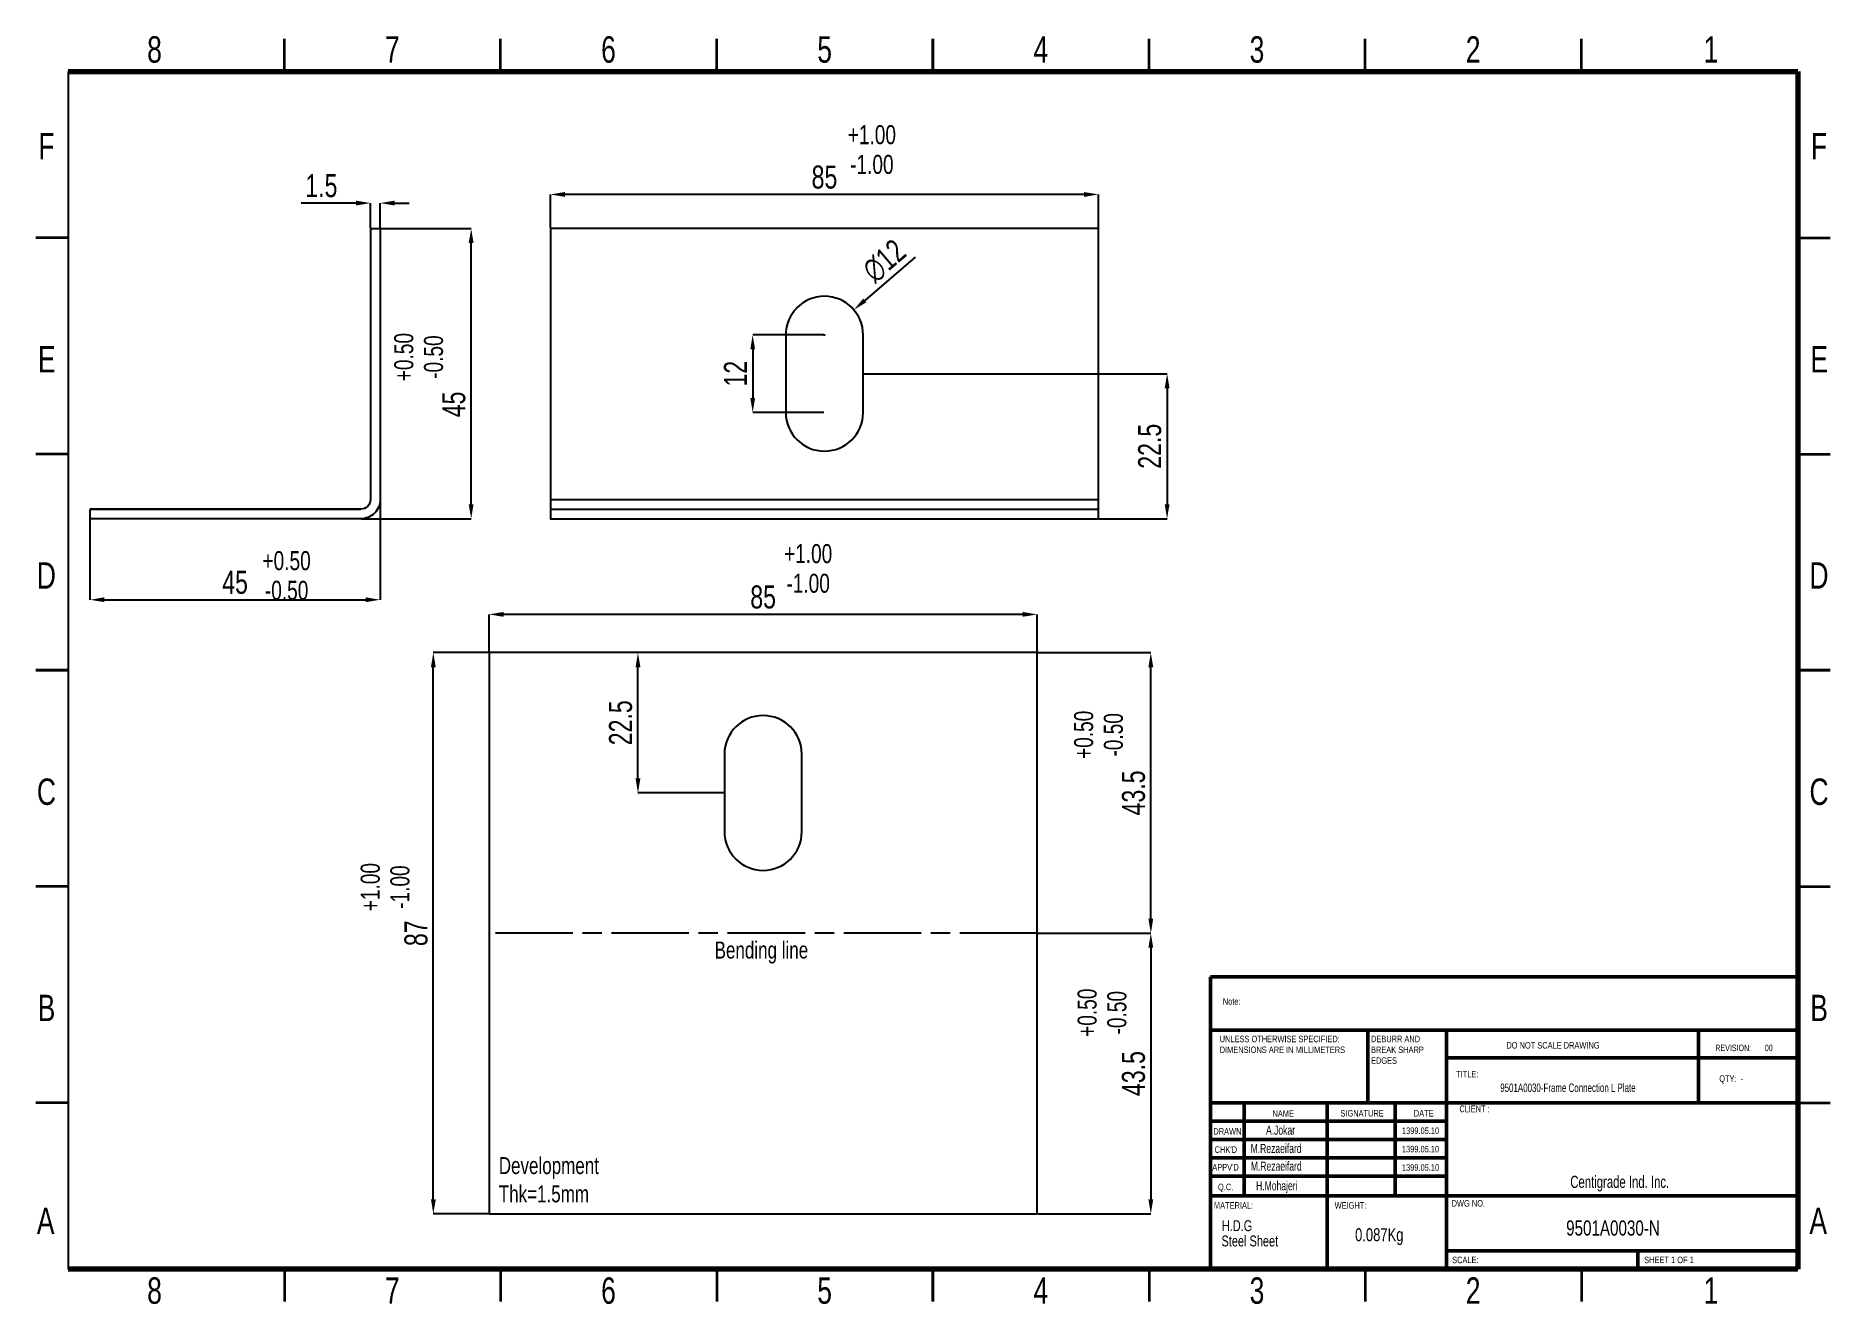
# Model space of a CAD drawing. Header units: millimetres. Extents: x 1065 to 1343, y 581 to 778.
import ezdxf

# ---------------------------------------------------------------- set-up
doc = ezdxf.new("R2010")
doc.units = ezdxf.units.MM
doc.header["$LTSCALE"] = 0.5
doc.linetypes.add('ACAD_ISO08W100', pattern=[36, 24, -3, 6, -3])
doc.styles.add('SLDTEXTSTYLE0', font='TXT', dxfattribs={"width": 0.75})
doc.styles.add('SLDTEXTSTYLE1', font='TXT', dxfattribs={"width": 0.686449})
doc.styles.add('SLDTEXTSTYLE2', font='TXT', dxfattribs={"width": 0.652778})
doc.styles.add('SLDTEXTSTYLE3', font='TXT', dxfattribs={"width": 0.6875})
doc.styles.add('SLDTEXTSTYLE4', font='TXT', dxfattribs={"width": 0.7})
doc.styles.add('SLDTEXTSTYLE5', font='TXT', dxfattribs={"width": 0.678571})
doc.dimstyles.new('SLDDIMSTYLE0', dxfattribs={"dimscale": 1.5, "dimtxt": 2.38125, "dimasz": 1.5, "dimexe": 0, "dimexo": 0.0625, "dimgap": 0.595312, "dimtad": 1, "dimdec": 0, "dimrnd": 1e-09, "dimzin": 12, "dimdsep": 46, "dimtxsty": 'SLDTEXTSTYLE0', "dimcen": 0.09, "dimadec": 0, "dimazin": 3, "dimtfac": 1, "dimtdec": 0, "dimtofl": 0, "dimtmove": 0, "dimatfit": 3, "dimfxl": 1, "dimfrac": 2, "dimtolj": 1, "dimtzin": 12, "dimarcsym": 0})

# ---------------------------------------------------------------- blocks, each defined once
blk = doc.blocks.new('SW_NOTE_62')
at = {"color": 0, "linetype": 'Continuous', "lineweight": 0, "char_height": 1.5, "attachment_point": 1, "style": 'SLDTEXTSTYLE0'}
for s, insert in [('UNLESS OTHERWISE SPECIFIED:', (0, 1.93)), ('DIMENSIONS ARE IN MILLIMETERS', (0, -0.57))]:
    blk.add_mtext(s, dxfattribs=dict(at, insert=insert))
blk = doc.blocks.new('SW_NOTE_63')
at = {"color": 0, "linetype": 'Continuous', "lineweight": 0, "char_height": 1.5, "attachment_point": 1, "style": 'SLDTEXTSTYLE0'}
for s, insert in [('DEBURR AND', (0, 1.93)), ('BREAK SHARP', (0, -0.57)), ('EDGES', (0, -3.07))]:
    blk.add_mtext(s, dxfattribs=dict(at, insert=insert))
blk = doc.blocks.new('*D5')
at = {"color": 0, "lineweight": -2, "transparency": 16777216}
for p, q in [((1072.91, 704.46), (1072.91, 690.5)), ((1117.91, 705.96), (1117.91, 690.5)), ((1075.16, 690.5), (1115.66, 690.5))]:
    blk.add_line(p, q, dxfattribs=at)
at = {"color": 0, "transparency": 16777216}
for points in [[(1075.16, 690.88), (1075.16, 690.13), (1072.91, 690.5)], [(1115.66, 690.88), (1115.66, 690.13), (1117.91, 690.5)]]:
    blk.add_solid(points, dxfattribs=at)
at = {"layer": 'Defpoints', "color": 0, "transparency": 16777216}
for p in [(1072.91, 704.55), (1117.91, 706.05), (1117.91, 690.5)]:
    blk.add_point(p, dxfattribs=at)
at = {"color": 0, "transparency": 16777216, "insert": (1095.41, 693.18), "char_height": 3.572, "attachment_point": 5, "style": 'SLDTEXTSTYLE0'}
blk.add_mtext('\\A1;45', dxfattribs=at)
blk = doc.blocks.new('*D6')
at = {"color": 0, "lineweight": -2, "transparency": 16777216}
for p, q in [((1118, 748.05), (1132.02, 748.05)), ((1132.02, 705.3), (1132.02, 745.8)), ((1115, 703.05), (1132.02, 703.05))]:
    blk.add_line(p, q, dxfattribs=at)
at = {"color": 0, "transparency": 16777216}
for points in [[(1131.64, 745.8), (1132.39, 745.8), (1132.02, 748.05)], [(1131.64, 705.3), (1132.39, 705.3), (1132.02, 703.05)]]:
    blk.add_solid(points, dxfattribs=at)
at = {"layer": 'Defpoints', "color": 0, "transparency": 16777216}
for p in [(1117.91, 748.05), (1132.02, 748.05), (1114.91, 703.05)]:
    blk.add_point(p, dxfattribs=at)
at = {"color": 0, "transparency": 16777216, "insert": (1129.34, 720.78), "char_height": 3.572, "attachment_point": 5, "rotation": 90, "style": 'SLDTEXTSTYLE0'}
blk.add_mtext('\\A1;45', dxfattribs=at)
blk = doc.blocks.new('*D8')
at = {"color": 0, "lineweight": -2, "transparency": 16777216}
for p, q in [((1114.16, 752), (1105.66, 752)), ((1116.41, 748.14), (1116.41, 752)), ((1117.91, 748.14), (1117.91, 752)), ((1120.16, 752), (1122.41, 752))]:
    blk.add_line(p, q, dxfattribs=at)
at = {"color": 0, "transparency": 16777216}
for points in [[(1114.16, 752.37), (1114.16, 751.62), (1116.41, 752)], [(1120.16, 752.37), (1120.16, 751.62), (1117.91, 752)]]:
    blk.add_solid(points, dxfattribs=at)
at = {"layer": 'Defpoints', "color": 0, "transparency": 16777216}
for p in [(1116.41, 752), (1116.41, 748.05), (1117.91, 748.05)]:
    blk.add_point(p, dxfattribs=at)
at = {"color": 0, "transparency": 16777216, "insert": (1108.79, 754.68), "char_height": 3.572, "attachment_point": 5, "style": 'SLDTEXTSTYLE0'}
blk.add_mtext('\\A1;1.5', dxfattribs=at)
blk = doc.blocks.new('*D9')
at = {"color": 0, "lineweight": -2, "transparency": 16777216}
for p, q in [((1144.3, 748.14), (1144.3, 753.34)), ((1227.05, 753.34), (1146.55, 753.34)), ((1229.3, 748.14), (1229.3, 753.34))]:
    blk.add_line(p, q, dxfattribs=at)
at = {"color": 0, "transparency": 16777216}
for points in [[(1146.55, 753.71), (1146.55, 752.96), (1144.3, 753.34)], [(1227.05, 753.71), (1227.05, 752.96), (1229.3, 753.34)]]:
    blk.add_solid(points, dxfattribs=at)
at = {"layer": 'Defpoints', "color": 0, "transparency": 16777216}
for p in [(1144.3, 753.34), (1144.3, 748.05), (1229.3, 748.05)]:
    blk.add_point(p, dxfattribs=at)
at = {"color": 0, "transparency": 16777216, "insert": (1186.8, 756.01), "char_height": 3.572, "attachment_point": 5, "style": 'SLDTEXTSTYLE0'}
blk.add_mtext('\\A1;85', dxfattribs=at)
blk = doc.blocks.new('*D10')
at = {"color": 0, "lineweight": -2, "transparency": 16777216}
for p, q in [((1192.89, 725.55), (1239.93, 725.55)), ((1239.93, 723.3), (1239.93, 705.3)), ((1229.39, 703.05), (1239.93, 703.05))]:
    blk.add_line(p, q, dxfattribs=at)
at = {"color": 0, "transparency": 16777216}
for points in [[(1239.56, 723.3), (1240.31, 723.3), (1239.93, 725.55)], [(1239.56, 705.3), (1240.31, 705.3), (1239.93, 703.05)]]:
    blk.add_solid(points, dxfattribs=at)
at = {"layer": 'Defpoints', "color": 0, "transparency": 16777216}
for p in [(1192.8, 725.55), (1229.3, 703.05), (1239.93, 703.05)]:
    blk.add_point(p, dxfattribs=at)
at = {"color": 0, "transparency": 16777216, "insert": (1237.25, 714.3), "char_height": 3.572, "attachment_point": 5, "rotation": 90, "style": 'SLDTEXTSTYLE0'}
blk.add_mtext('\\A1;22.5', dxfattribs=at)
blk = doc.blocks.new('*D11')
at = {"color": 0, "lineweight": -2, "transparency": 16777216}
for p, q in [((1186.7, 731.55), (1175.67, 731.55)), ((1175.67, 729.3), (1175.67, 721.8)), ((1186.7, 719.55), (1175.67, 719.55))]:
    blk.add_line(p, q, dxfattribs=at)
at = {"color": 0, "transparency": 16777216}
for points in [[(1175.3, 729.3), (1176.05, 729.3), (1175.67, 731.55)], [(1175.3, 721.8), (1176.05, 721.8), (1175.67, 719.55)]]:
    blk.add_solid(points, dxfattribs=at)
at = {"layer": 'Defpoints', "color": 0, "transparency": 16777216}
for p in [(1186.8, 731.55), (1175.67, 719.55), (1186.8, 719.55)]:
    blk.add_point(p, dxfattribs=at)
at = {"color": 0, "transparency": 16777216, "insert": (1173, 725.55), "char_height": 3.572, "attachment_point": 5, "rotation": 90, "style": 'SLDTEXTSTYLE0'}
blk.add_mtext('\\A1;12', dxfattribs=at)
blk = doc.blocks.new('*D12')
at = {"color": 0, "lineweight": -2, "transparency": 16777216}
for p, q in [((1200.88, 743.6), (1193.06, 736.91)), ((1186.66, 731.55), (1186.93, 731.55)), ((1186.8, 731.41), (1186.8, 731.68))]:
    blk.add_line(p, q, dxfattribs=at)
at = {"color": 0, "transparency": 16777216}
blk.add_solid([(1192.82, 737.2), (1193.31, 736.63), (1191.36, 735.45)], dxfattribs=at)
at = {"layer": 'Defpoints', "color": 0, "transparency": 16777216}
for p in [(1191.36, 735.45), (1182.24, 727.65)]:
    blk.add_point(p, dxfattribs=at)
at = {"color": 0, "transparency": 16777216, "insert": (1196.09, 743.02), "char_height": 3.572, "attachment_point": 5, "rotation": 40.5502, "style": 'SLDTEXTSTYLE0'}
blk.add_mtext('\\A1;∅12', dxfattribs=at)
blk = doc.blocks.new('*D13')
at = {"color": 0, "lineweight": -2, "transparency": 16777216}
for p, q in [((1134.79, 682.4), (1134.79, 688.23)), ((1217.54, 688.23), (1137.04, 688.23)), ((1219.79, 682.4), (1219.79, 688.23))]:
    blk.add_line(p, q, dxfattribs=at)
at = {"color": 0, "transparency": 16777216}
for points in [[(1137.04, 688.61), (1137.04, 687.86), (1134.79, 688.23)], [(1217.54, 688.61), (1217.54, 687.86), (1219.79, 688.23)]]:
    blk.add_solid(points, dxfattribs=at)
at = {"layer": 'Defpoints', "color": 0, "transparency": 16777216}
for p in [(1134.79, 688.23), (1134.79, 682.3), (1219.79, 682.3)]:
    blk.add_point(p, dxfattribs=at)
at = {"color": 0, "transparency": 16777216, "insert": (1177.29, 690.91), "char_height": 3.572, "attachment_point": 5, "style": 'SLDTEXTSTYLE0'}
blk.add_mtext('\\A1;85', dxfattribs=at)
blk = doc.blocks.new('*D14')
at = {"color": 0, "lineweight": -2, "transparency": 16777216}
for p, q in [((1134.7, 682.3), (1126.15, 682.3)), ((1126.15, 597.55), (1126.15, 680.05)), ((1134.7, 595.3), (1126.15, 595.3))]:
    blk.add_line(p, q, dxfattribs=at)
at = {"color": 0, "transparency": 16777216}
for points in [[(1125.78, 680.05), (1126.53, 680.05), (1126.15, 682.3)], [(1125.78, 597.55), (1126.53, 597.55), (1126.15, 595.3)]]:
    blk.add_solid(points, dxfattribs=at)
at = {"layer": 'Defpoints', "color": 0, "transparency": 16777216}
for p in [(1126.15, 682.3), (1134.79, 682.3), (1134.79, 595.3)]:
    blk.add_point(p, dxfattribs=at)
at = {"color": 0, "transparency": 16777216, "insert": (1123.48, 638.8), "char_height": 3.572, "attachment_point": 5, "rotation": 90, "style": 'SLDTEXTSTYLE0'}
blk.add_mtext('\\A1;87', dxfattribs=at)
blk = doc.blocks.new('*D15')
at = {"color": 0, "lineweight": -2, "transparency": 16777216}
for p, q in [((1219.89, 638.8), (1237.41, 638.8)), ((1237.41, 636.55), (1237.41, 597.55)), ((1219.89, 595.3), (1237.41, 595.3))]:
    blk.add_line(p, q, dxfattribs=at)
at = {"color": 0, "transparency": 16777216}
for points in [[(1237.03, 636.55), (1237.78, 636.55), (1237.41, 638.8)], [(1237.03, 597.55), (1237.78, 597.55), (1237.41, 595.3)]]:
    blk.add_solid(points, dxfattribs=at)
at = {"layer": 'Defpoints', "color": 0, "transparency": 16777216}
for p in [(1219.79, 638.8), (1219.79, 595.3), (1237.41, 595.3)]:
    blk.add_point(p, dxfattribs=at)
at = {"color": 0, "transparency": 16777216, "insert": (1234.73, 617.05), "char_height": 3.572, "attachment_point": 5, "rotation": 90, "style": 'SLDTEXTSTYLE0'}
blk.add_mtext('\\A1;43.5', dxfattribs=at)
blk = doc.blocks.new('*D16')
at = {"color": 0, "lineweight": -2, "transparency": 16777216}
for p, q in [((1219.89, 682.3), (1237.41, 682.3)), ((1237.41, 641.05), (1237.41, 680.05)), ((1219.89, 638.8), (1237.41, 638.8))]:
    blk.add_line(p, q, dxfattribs=at)
at = {"color": 0, "transparency": 16777216}
for points in [[(1237.03, 680.05), (1237.78, 680.05), (1237.41, 682.3)], [(1237.03, 641.05), (1237.78, 641.05), (1237.41, 638.8)]]:
    blk.add_solid(points, dxfattribs=at)
at = {"layer": 'Defpoints', "color": 0, "transparency": 16777216}
for p in [(1219.79, 682.3), (1237.41, 682.3), (1219.79, 638.8)]:
    blk.add_point(p, dxfattribs=at)
at = {"color": 0, "transparency": 16777216, "insert": (1234.73, 660.55), "char_height": 3.572, "attachment_point": 5, "rotation": 90, "style": 'SLDTEXTSTYLE0'}
blk.add_mtext('\\A1;43.5', dxfattribs=at)
blk = doc.blocks.new('*D17')
at = {"color": 0, "lineweight": -2, "transparency": 16777216}
for p, q in [((1171.2, 682.3), (1157.88, 682.3)), ((1157.88, 662.8), (1157.88, 680.05)), ((1171.2, 660.55), (1157.88, 660.55))]:
    blk.add_line(p, q, dxfattribs=at)
at = {"color": 0, "transparency": 16777216}
for points in [[(1157.51, 680.05), (1158.26, 680.05), (1157.88, 682.3)], [(1157.51, 662.8), (1158.26, 662.8), (1157.88, 660.55)]]:
    blk.add_solid(points, dxfattribs=at)
at = {"layer": 'Defpoints', "color": 0, "transparency": 16777216}
for p in [(1157.88, 682.3), (1171.29, 682.3), (1171.29, 660.55)]:
    blk.add_point(p, dxfattribs=at)
at = {"color": 0, "transparency": 16777216, "insert": (1155.2, 671.43), "char_height": 3.572, "attachment_point": 5, "rotation": 90, "style": 'SLDTEXTSTYLE0'}
blk.add_mtext('\\A1;22.5', dxfattribs=at)

msp = doc.modelspace()

# ---------------------------------------------------------------- linework, layer by layer
at = {"linetype": 'Continuous', "lineweight": 35}
for p, q in [((1103.07, 772.42), (1103.07, 777.45)), ((1136.59, 772.42), (1136.59, 777.45)), ((1170.11, 772.42), (1170.11, 777.45)), ((1203.63, 777.45), (1203.63, 772.42)), ((1203.63, 772.42), (1203.63, 777.45)), ((1237.15, 772.42), (1237.15, 777.45)), ((1270.67, 772.42), (1270.67, 777.45)), ((1304.19, 772.42), (1304.19, 777.45)), ((1069.55, 746.61), (1064.52, 746.61)), ((1337.71, 746.61), (1342.74, 746.61)), ((1069.55, 713.09), (1064.52, 713.09)), ((1337.71, 713.09), (1342.74, 713.09)), ((1064.52, 679.57), (1069.55, 679.57)), ((1069.55, 679.57), (1064.52, 679.57)), ((1342.74, 679.57), (1337.71, 679.57)), ((1337.71, 679.57), (1342.74, 679.57)), ((1069.55, 646.05), (1064.52, 646.05)), ((1337.71, 646.05), (1342.74, 646.05)), ((1069.55, 612.53), (1064.52, 612.53)), ((1337.71, 612.53), (1342.74, 612.53)), ((1103.07, 586.72), (1103.07, 581.69)), ((1136.59, 586.72), (1136.59, 581.69)), ((1170.11, 586.72), (1170.11, 581.69)), ((1203.63, 581.69), (1203.63, 586.72)), ((1203.63, 586.72), (1203.63, 581.69)), ((1237.15, 586.72), (1237.15, 581.69)), ((1270.67, 586.72), (1270.67, 581.69)), ((1304.19, 586.72), (1304.19, 581.69))]:
    msp.add_line(p, q, dxfattribs=at)
at = {"linetype": 'Continuous', "lineweight": 70}
for p, q in [((1069.55, 772.42), (1337.71, 772.42)), ((1337.71, 772.42), (1337.71, 586.72)), ((1337.71, 586.72), (1069.55, 586.72))]:
    msp.add_line(p, q, dxfattribs=at)
for p, q in [((1069.55, 772.42), (1069.55, 586.72)), ((1116.41, 748.05), (1117.91, 748.05)), ((1180.8, 731.55), (1180.8, 719.55)), ((1192.8, 719.55), (1192.8, 731.55)), ((1072.91, 704.55), (1114.91, 704.55)), ((1144.3, 706.05), (1229.3, 706.05)), ((1144.3, 704.55), (1229.3, 704.55)), ((1171.29, 666.55), (1171.29, 654.55)), ((1183.29, 654.55), (1183.29, 666.55))]:
    msp.add_line(p, q)
at = {"linetype": 'ACAD_ISO08W100'}
msp.add_line((1219.79, 638.8), (1134.79, 638.8), dxfattribs=at)
at = {"linetype": 'Continuous', "lineweight": 50}
for p, q in [((1246.67, 632.03), (1337.71, 632.03)), ((1246.67, 632.03), (1246.67, 623.76)), ((1246.67, 623.76), (1337.71, 623.76)), ((1246.67, 623.76), (1246.67, 586.88)), ((1271.07, 623.76), (1271.07, 612.53)), ((1283.28, 623.76), (1283.28, 586.72)), ((1322.35, 612.53), (1322.35, 623.76)), ((1337.71, 619.48), (1283.28, 619.48)), ((1337.71, 612.53), (1246.67, 612.53)), ((1251.9, 612.53), (1251.9, 598.11)), ((1264.77, 612.53), (1264.77, 586.88)), ((1275.3, 612.53), (1275.3, 598.11)), ((1283.28, 586.88), (1283.28, 612.53)), ((1283.28, 609.68), (1246.67, 609.68)), ((1283.28, 606.83), (1246.67, 606.83)), ((1283.28, 603.98), (1246.67, 603.98)), ((1283.28, 601.13), (1246.67, 601.13)), ((1253.64, 598.11), (1246.67, 598.11)), ((1253.64, 598.11), (1337.71, 598.11)), ((1283.28, 589.56), (1337.71, 589.56)), ((1312.91, 586.72), (1312.91, 589.56))]:
    msp.add_line(p, q, dxfattribs=at)
for points in [[(1117.91, 748.05), (1117.91, 706.05, -0.414214), (1114.91, 703.05), (1072.91, 703.05)], [(1116.41, 748.05), (1116.41, 706.05, -0.414214), (1114.91, 704.55), (1072.91, 704.55)]]:
    msp.add_lwpolyline(points, format="xyb")
for points in [[(1144.3, 748.05), (1144.3, 703.05), (1229.3, 703.05), (1229.3, 748.05)], [(1219.79, 595.3), (1219.79, 682.3), (1134.79, 682.3), (1134.79, 595.3)]]:
    msp.add_lwpolyline(points, close=True)
for centre, start, end in [((1186.8, 731.55), 0, 180), ((1186.8, 719.55), 180, 0), ((1177.29, 666.55), 0, 180), ((1177.29, 654.55), 180, 0)]:
    msp.add_arc(centre, 6, start, end)

# ---------------------------------------------------------------- block references
at = {"linetype": 'Continuous', "lineweight": 0, "xscale": 0.670404196702352, "yscale": 0.670404196702352, "zscale": 0.670404196702352}
for name, p in [('SW_NOTE_62', (1248.09, 621.62)), ('SW_NOTE_63', (1271.55, 621.62))]:
    msp.add_blockref(name, p, dxfattribs=at)

# ---------------------------------------------------------------- texts
at = {"style": 'SLDTEXTSTYLE0', "width": 0.75}
for s, height, p in [('Bending line', 2.6286, (1169.77, 634.88)), ('Development', 2.6286, (1136.3, 601.47)), ('Thk=1.5mm', 2.629, (1136.3, 597.08))]:
    msp.add_text(s, height=height, dxfattribs=at).set_placement(p)
at = {"linetype": 'Continuous', "lineweight": 0}
for s, insert, char_height, attachment_point, style in [('8', (1082.92, 777.86), 4.09, 2, 'SLDTEXTSTYLE0'), ('7', (1119.79, 777.86), 4.09, 2, 'SLDTEXTSTYLE0'), ('6', (1153.31, 777.86), 4.09, 2, 'SLDTEXTSTYLE0'), ('5', (1186.83, 777.86), 4.09, 2, 'SLDTEXTSTYLE0'), ('4', (1220.35, 777.86), 4.09, 2, 'SLDTEXTSTYLE0'), ('3', (1253.87, 777.86), 4.09, 2, 'SLDTEXTSTYLE0'), ('2', (1287.39, 777.86), 4.09, 2, 'SLDTEXTSTYLE0'), ('1', (1324.26, 777.86), 4.09, 2, 'SLDTEXTSTYLE0'), ('F', (1066.16, 762.85), 4.09, 2, 'SLDTEXTSTYLE0'), ('F', (1341.02, 762.85), 4.09, 2, 'SLDTEXTSTYLE0'), ('E', (1066.21, 729.83), 4.09, 2, 'SLDTEXTSTYLE0'), ('E', (1341.07, 729.83), 4.09, 2, 'SLDTEXTSTYLE0'), ('D', (1066.15, 696.31), 4.09, 2, 'SLDTEXTSTYLE0'), ('D', (1341.02, 696.31), 4.09, 2, 'SLDTEXTSTYLE0'), ('C', (1066.16, 662.79), 4.09, 2, 'SLDTEXTSTYLE0'), ('C', (1341.02, 662.79), 4.09, 2, 'SLDTEXTSTYLE0'), ('B', (1066.17, 629.27), 4.09, 2, 'SLDTEXTSTYLE0'), ('B', (1341.03, 629.27), 4.09, 2, 'SLDTEXTSTYLE0'), ('Note:', (1248.57, 628.73), 1.006, 1, 'SLDTEXTSTYLE0'), ('DO NOT SCALE DRAWING', (1292.54, 621.93), 1.0056, 1, 'SLDTEXTSTYLE0'), ('REVISION:       00', (1324.94, 621.53), 1.0056, 1, 'SLDTEXTSTYLE2'), ('TITLE:', (1284.76, 617.46), 1.006, 1, 'SLDTEXTSTYLE0'), ('9501A0030-Frame Connection L Plate', (1291.59, 615.5), 1.314, 1, 'SLDTEXTSTYLE4'), ('QTY:  -', (1325.56, 616.77), 1.006, 1, 'SLDTEXTSTYLE5'), ('CLIENT :', (1285.26, 612.11), 1.064, 1, 'SLDTEXTSTYLE4'), ('NAME', (1256.27, 611.35), 1.006, 1, 'SLDTEXTSTYLE0'), ('SIGNATURE', (1266.81, 611.39), 1.006, 1, 'SLDTEXTSTYLE0'), ('DATE', (1278.19, 611.39), 1.006, 1, 'SLDTEXTSTYLE0'), ('DRAWN', (1247.1, 608.59), 1.006, 1, 'SLDTEXTSTYLE1'), ('A.Jokar', (1255.27, 608.99), 1.419, 1, 'SLDTEXTSTYLE4'), ('1399.05.10', (1276.35, 608.69), 1.006, 1, 'SLDTEXTSTYLE0'), ("CHK'D", (1247.3, 605.76), 1.006, 1, 'SLDTEXTSTYLE0'), ('M.Rezaeifard', (1252.88, 606.15), 1.419, 1, 'SLDTEXTSTYLE4'), ('1399.05.10', (1276.35, 605.84), 1.006, 1, 'SLDTEXTSTYLE0'), ("APPV'D", (1246.94, 603.02), 1.006, 1, 'SLDTEXTSTYLE0'), ('M.Rezaeifard', (1252.91, 603.41), 1.419, 1, 'SLDTEXTSTYLE4'), ('1399.05.10', (1276.35, 602.99), 1.006, 1, 'SLDTEXTSTYLE0'), ('Centigrade Ind. Inc.', (1302.45, 601.2), 1.8771, 1, 'SLDTEXTSTYLE4'), ('Q.C.', (1247.82, 599.97), 1.006, 1, 'SLDTEXTSTYLE0'), ('H.Mohajeri', (1253.73, 600.36), 1.419, 1, 'SLDTEXTSTYLE4'), ('A', (1066.04, 596.25), 4.09, 2, 'SLDTEXTSTYLE0'), ('MATERIAL:', (1247.19, 597.11), 1.006, 1, 'SLDTEXTSTYLE0'), ('WEIGHT:', (1265.91, 597.11), 1.005, 1, 'SLDTEXTSTYLE0'), ('DWG NO.', (1284.05, 597.43), 1.006, 1, 'SLDTEXTSTYLE0'), ('A', (1340.9, 596.25), 4.09, 2, 'SLDTEXTSTYLE0'), ('0.087Kg', (1269.08, 593.07), 2.009, 1, 'SLDTEXTSTYLE0'), ('9501A0030-N', (1301.81, 594.28), 2.3464, 1, 'SLDTEXTSTYLE0'), ('SCALE:', (1284.13, 588.66), 1.006, 1, 'SLDTEXTSTYLE0'), ('SHEET 1 OF 1', (1313.9, 588.66), 1.0056, 1, 'SLDTEXTSTYLE3'), ('8', (1082.92, 585.45), 4.09, 2, 'SLDTEXTSTYLE0'), ('7', (1119.79, 585.45), 4.09, 2, 'SLDTEXTSTYLE0'), ('6', (1153.31, 585.45), 4.09, 2, 'SLDTEXTSTYLE0'), ('5', (1186.83, 585.45), 4.09, 2, 'SLDTEXTSTYLE0'), ('4', (1220.35, 585.45), 4.09, 2, 'SLDTEXTSTYLE0'), ('3', (1253.87, 585.45), 4.09, 2, 'SLDTEXTSTYLE0'), ('2', (1287.39, 585.45), 4.09, 2, 'SLDTEXTSTYLE0'), ('1', (1324.26, 585.45), 4.09, 2, 'SLDTEXTSTYLE0')]:
    msp.add_mtext(s, dxfattribs=dict(at, insert=insert, char_height=char_height, attachment_point=attachment_point, style=style))
at = {"color": 7, "linetype": 'Continuous', "lineweight": 18, "char_height": 2.949, "attachment_point": 2, "style": 'SLDTEXTSTYLE0'}
for s, insert in [('\\A1;+1.00', (1194.15, 764.08)), ('\\A1;-1.00', (1194.15, 759.47)), ('\\A1;+1.00', (1184.27, 699.13)), ('\\A1;+0.50', (1103.4, 698.04)), ('\\A1;-0.50', (1103.4, 693.44)), ('\\A1;-1.00', (1184.27, 694.53))]:
    msp.add_mtext(s, dxfattribs=dict(at, insert=insert))
at = {"color": 7, "linetype": 'Continuous', "lineweight": 18, "char_height": 2.949, "attachment_point": 2, "rotation": 90, "style": 'SLDTEXTSTYLE0'}
for s, insert in [('\\A1;+0.50', (1120.09, 728.12)), ('\\A1;-0.50', (1124.7, 728.12)), ('\\A1;+0.50', (1225.51, 669.56)), ('\\A1;-0.50', (1230.12, 669.56)), ('\\A1;+1.00', (1114.89, 645.95)), ('\\A1;-1.00', (1119.49, 645.95)), ('\\A1;+0.50', (1226.05, 626.48)), ('\\A1;-0.50', (1230.66, 626.48))]:
    msp.add_mtext(s, dxfattribs=dict(at, insert=insert))
at = {"color": 7, "linetype": 'Continuous', "lineweight": 0, "attachment_point": 1, "style": 'SLDTEXTSTYLE0'}
for s, insert, char_height in [('H.D.G', (1248.42, 594.31), 1.693), ('Steel Sheet', (1248.37, 591.94), 1.6931)]:
    msp.add_mtext(s, dxfattribs=dict(at, insert=insert, char_height=char_height))

# ---------------------------------------------------------------- dimensions: what is measured, and where the dimension line sits
dim = msp.add_linear_dim(base=(1116.41, 752), p1=(1117.91, 748.05), p2=(1116.41, 748.05), text='1.5', dimstyle='SLDDIMSTYLE0')
dim.commit()
dim.dimension.update_dxf_attribs({"geometry": '*D8', "text_midpoint": (1108.79, 754.68)})
for base, p1, p2, picture, middle in [((1144.3, 753.34), (1229.3, 748.05), (1144.3, 748.05), '*D9', (1186.8, 756.01)), ((1134.79, 688.23), (1219.79, 682.3), (1134.79, 682.3), '*D13', (1177.29, 690.91))]:
    dim = msp.add_linear_dim(base=base, p1=p1, p2=p2, dimstyle='SLDDIMSTYLE0')
    dim.commit()
    dim.dimension.update_dxf_attribs({"geometry": picture, "text_midpoint": middle})
dim = msp.add_linear_dim(base=(1132.02, 748.05), p1=(1114.91, 703.05), p2=(1117.91, 748.05), angle=90, dimstyle='SLDDIMSTYLE0')
dim.commit()
dim.dimension.update_dxf_attribs({"geometry": '*D6', "text_midpoint": (1132.02, 720.78), "dimtype": 160})
dim = msp.add_diameter_dim_2p(p1=(1182.24, 727.65), p2=(1191.36, 735.45), dimstyle='SLDDIMSTYLE0')
dim.commit()
dim.dimension.update_dxf_attribs({"geometry": '*D12', "text_midpoint": (1196.09, 743.02)})
for base, p1, p2, picture, middle in [((1175.67, 719.55), (1186.8, 731.55), (1186.8, 719.55), '*D11', (1173, 725.55)), ((1126.15, 682.3), (1134.79, 595.3), (1134.79, 682.3), '*D14', (1123.48, 638.8))]:
    dim = msp.add_linear_dim(base=base, p1=p1, p2=p2, angle=90, dimstyle='SLDDIMSTYLE0')
    dim.commit()
    dim.dimension.update_dxf_attribs({"geometry": picture, "text_midpoint": middle})
for base, p1, p2, text, picture, middle in [((1239.93, 703.05), (1192.8, 725.55), (1229.3, 703.05), '22.5', '*D10', (1237.25, 714.3)), ((1157.88, 682.3), (1171.29, 660.55), (1171.29, 682.3), '22.5', '*D17', (1155.2, 671.43)), ((1237.41, 682.3), (1219.79, 638.8), (1219.79, 682.3), '43.5', '*D16', (1234.73, 660.55)), ((1237.41, 595.3), (1219.79, 638.8), (1219.79, 595.3), '43.5', '*D15', (1234.73, 617.05))]:
    dim = msp.add_linear_dim(base=base, p1=p1, p2=p2, angle=90, text=text, dimstyle='SLDDIMSTYLE0')
    dim.commit()
    dim.dimension.update_dxf_attribs({"geometry": picture, "text_midpoint": middle})
dim = msp.add_linear_dim(base=(1117.91, 690.5), p1=(1072.91, 704.55), p2=(1117.91, 706.05), dimstyle='SLDDIMSTYLE0')
dim.commit()
dim.dimension.update_dxf_attribs({"geometry": '*D5', "text_midpoint": (1095.41, 690.5), "dimtype": 160})

doc.saveas('drawing.dxf')
